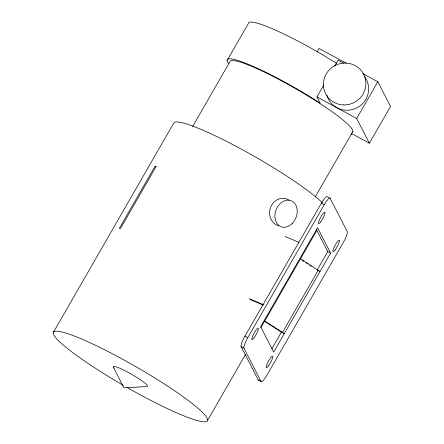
<?xml version="1.0" encoding="UTF-8"?>
<svg xmlns="http://www.w3.org/2000/svg" width="444" height="444" viewBox="0 0 444 444"><rect width="100%" height="100%" fill="white"/><g stroke="black" fill="none" stroke-linecap="round" stroke-linejoin="round"><path stroke-width="0.67" d="M53.48 332.195L173.815 122.955A88.783 11.217 29.9 0 1 239.188 147.974A88.783 11.217 29.9 0 1 322.505 202.886M227.112 60.478L248.252 23.721A73.987 9.352 29.9 0 1 336.519 63.309M192.591 126.584L230.142 61.289A70.696 8.936 29.9 0 1 319.169 103.014L329.331 109.818A70.696 8.936 29.9 0 1 351.931 132.406M317.005 52.065L319.058 48.49L346.142 63.187M228.482 63.348A73.987 9.352 29.9 0 1 250.089 65.052A73.987 9.352 29.9 0 1 315.379 100.067L320.163 103.18L316.955 96.936L323.776 85.082M334.687 66.106L338.095 60.179L343.512 63.12M377.816 81.735L390.52 106.449L369.38 143.207L356.676 118.498L377.816 81.735L362.77 73.571M315.129 197.13L352.68 131.829M244.96 336.125L321.389 203.224A9.862 1.876 -61.5 0 1 327.295 196.748L330.136 198.285L347.297 231.679A9.862 1.876 -61.5 0 1 343.445 242.163L267.016 375.063A9.862 1.876 -61.5 0 1 261.111 381.54L258.269 380.003L241.109 346.609A9.862 1.876 -61.5 0 1 244.96 336.125L247.796 337.662A9.862 1.876 -61.5 0 0 243.95 348.151L261.111 381.54M247.796 337.662L324.225 204.767A9.862 1.876 -61.5 0 1 330.136 198.285M207.365 420.784L245.404 354.645M260.961 327.589L316.983 230.181M271.872 348.768L281.418 332.168L264.502 321.278M316.272 229.226L327.761 251.582L317.194 269.958L320.03 271.5L300.244 258.636M281.418 332.168L284.254 333.705L282.539 332.356L318.315 270.152M330.602 253.119L273.687 352.086L260.645 326.706L317.56 227.744L330.602 253.119L327.761 251.582M351.082 134.16L352.68 134.144L369.38 143.207M285.031 236.463L299.051 242.418M249.256 298.668L263.275 304.623M250.388 299.595L263.098 305.106M289.027 200.15C284.809 197.291 278.96 197.907 275.102 201.11A13.736 11.994 -73.3 0 0 269.813 210.312C268.925 215.457 270.79 221.179 275.202 224.192A13.98 10.689 -68.8 0 0 278.566 225.63M316.955 96.936L356.676 118.498M321.389 203.224L324.225 204.767M241.109 346.609L243.95 348.151M264.469 320.846L282.539 332.356M302.031 260.201L303.779 261.327M306.11 262.826L307.864 263.952M309.612 265.079L311.361 266.206M113.398 367.249L123.92 387.801L146.942 386.558A19.73 2.492 29.9 0 0 130.042 373.41A19.73 2.492 29.9 0 0 114.13 368.209M123.365 385.37A88.783 11.217 29.9 0 1 66.717 333.344A88.783 11.217 29.9 0 1 199.456 409.579A88.783 11.217 29.9 0 1 126.978 387.446M364.213 76.19A21.373 20.807 -27.2 0 1 356.848 107.87A21.373 20.807 -27.2 0 1 326.873 95.255M259.113 380.081A9.862 1.876 -61.5 0 1 258.269 380.003M155.106 166.15L119.331 228.36L120.452 228.549L156.227 166.345L155.106 166.15M343.317 104.906A21.373 20.807 -27.2 0 0 363.675 74.276A21.373 20.807 -27.2 0 0 326.928 72.805A21.373 20.807 -27.2 0 0 343.317 104.906M335.131 249.955A6.577 1.249 -61.5 0 0 339.416 240.315A6.577 1.249 -61.5 0 0 333.944 247.641A6.577 1.249 -61.5 0 0 335.131 249.955M268.459 365.889A6.577 1.249 -61.5 0 0 272.744 356.249A6.577 1.249 -61.5 0 0 267.271 363.575A6.577 1.249 -61.5 0 0 268.459 365.889M320.718 221.906A6.577 1.249 -61.5 0 0 325.002 212.271A6.577 1.249 -61.5 0 0 319.53 219.597A6.577 1.249 -61.5 0 0 320.718 221.906M253.94 337.978A6.577 1.249 -61.5 0 0 258.353 328.249A6.577 1.249 -61.5 0 0 252.941 335.342A6.577 1.249 -61.5 0 0 253.94 337.978M292.158 223.582A13.98 10.689 -68.8 0 0 291.131 200.677A13.98 10.689 -68.8 0 0 274.903 216.861A13.98 10.689 -68.8 0 0 292.158 223.582"/></g></svg>
